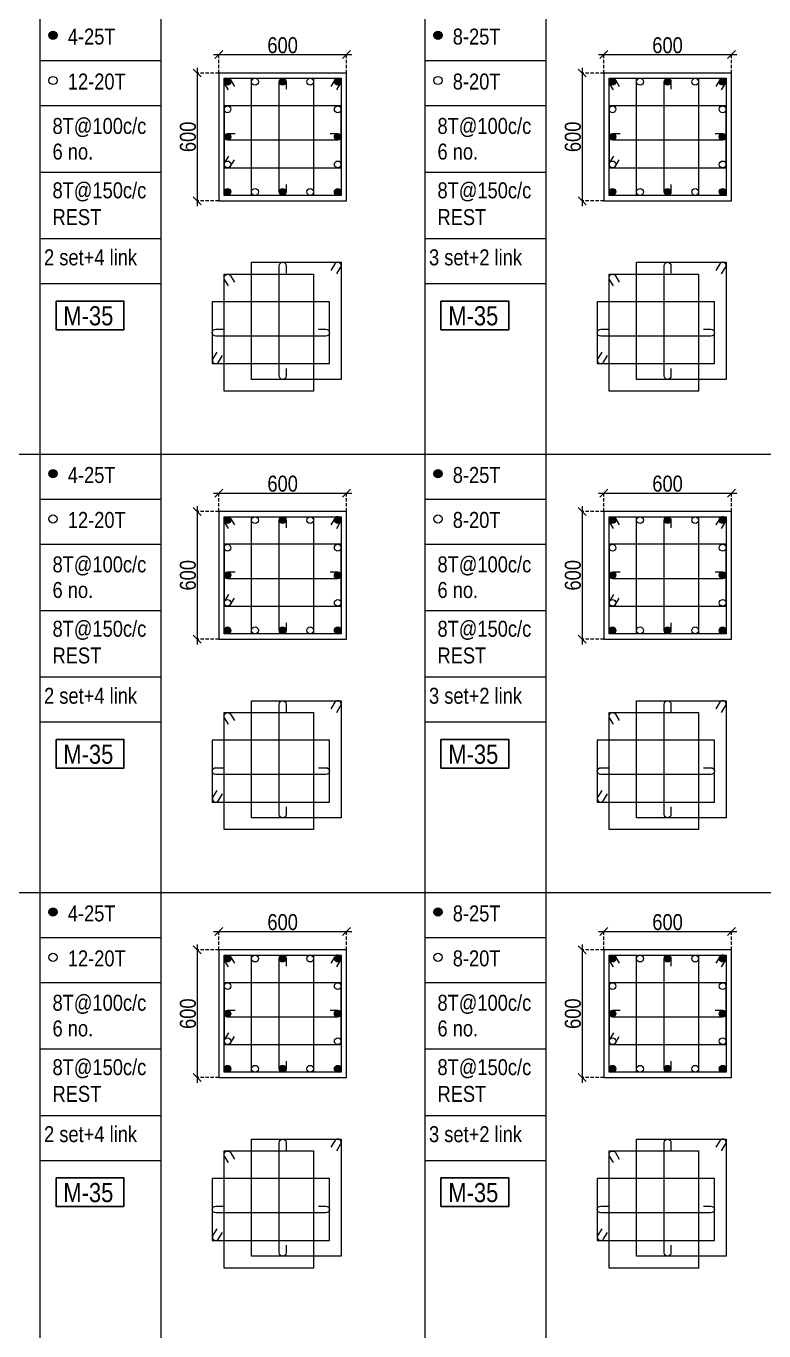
# Model space of a CAD drawing. Header units: millimetres. Extents: x 1112055 to 3390982, y -148532 to 766891.
# Drawn here: x 2132056 to 2145919, y 53671 to 78195 of the extents above; entities that cross this region are included whole.
import ezdxf
from ezdxf.enums import TextEntityAlignment as Align

# ---------------------------------------------------------------- set-up
doc = ezdxf.new("R2010")
doc.units = ezdxf.units.MM
doc.header["$PDMODE"] = 35
doc.header["$PDSIZE"] = -25
doc.linetypes.add('DASHED2', pattern=[0.375, 0.25, -0.125])
doc.linetypes.add('Hidden', pattern=[9.525, 6.35, -3.175])
for name, color, linetype, lineweight in [('B COL. SIZE DIM', 220, 'Continuous', 25), ('B COLSCH', 204, 'Continuous', 20), ('B COLUMN', 1, 'Hidden', 9), ('B STEEL', 34, 'Continuous', 15)]:
    doc.layers.add(name, color=color, linetype=linetype, lineweight=lineweight)
doc.layers.add('B TEXT', color=7, linetype='Continuous')
doc.styles.add('dim inside', font='romans.shx', dxfattribs={"width": 0.8, "height": 125})
doc.styles.add('SWINC', font='swissc.ttf')
doc.dimstyles.new('dim inside', dxfattribs={"dimtxt": 125, "dimasz": 100, "dimexe": 0, "dimexo": 0, "dimgap": 10, "dimtad": 0, "dimdec": 0, "dimzin": 0, "dimdsep": 46, "dimtxsty": 'dim inside', "dimblk": 'SMALL', "dimcen": 0.09, "dimadec": 0, "dimazin": 0, "dimtfac": 1, "dimtdec": 0, "dimtofl": 0, "dimtmove": 0, "dimatfit": 3, "dimfxl": 1, "dimtolj": 1, "dimtzin": 0, "dimarcsym": 2})

# ---------------------------------------------------------------- blocks, each defined once
blk = doc.blocks.new('_Oblique')
at = {"color": 0, "linetype": 'ByBlock', "lineweight": -2}
blk.add_line((-0.5, -0.5), (0.5, 0.5), dxfattribs=at)
blk = doc.blocks.new('*D3816')
at = {"layer": 'B COL. SIZE DIM', "color": 250, "lineweight": 9, "ltscale": 250, "transparency": 16777216}
blk.add_line((2135576, 61178), (2138176, 61178), dxfattribs=at)
at = {"layer": 'B COL. SIZE DIM', "color": 250, "linetype": 'DASHED2', "lineweight": 9, "ltscale": 250, "transparency": 16777216}
for p, q in [((2135676, 60833), (2135676, 61178)), ((2138076, 60833), (2138076, 61178))]:
    blk.add_line(p, q, dxfattribs=at)
at = {"layer": 'Defpoints', "color": 0, "transparency": 16777216}
for p in [(2138076, 61178), (2135676, 60833), (2138076, 60833)]:
    blk.add_point(p, dxfattribs=at)
at = {"layer": 'B COL. SIZE DIM', "color": 250, "lineweight": 9, "transparency": 16777216, "xscale": 150, "yscale": 150, "zscale": 150, "rotation": 180}
blk.add_blockref('_Oblique', (2135676, 61178), dxfattribs=at)
at = {"layer": 'B COL. SIZE DIM', "color": 250, "lineweight": 9, "transparency": 16777216, "xscale": 150, "yscale": 150, "zscale": 150}
blk.add_blockref('_Oblique', (2138076, 61178), dxfattribs=at)
at = {"layer": 'B COL. SIZE DIM', "color": 6, "transparency": 16777216, "insert": (2136876, 61353), "char_height": 300, "attachment_point": 5, "style": 'SWINC'}
blk.add_mtext('\\A1;600', dxfattribs=at)
blk = doc.blocks.new('*D3817')
at = {"layer": 'B COL. SIZE DIM', "color": 250, "lineweight": 9, "ltscale": 250, "transparency": 16777216}
blk.add_line((2135272, 60933), (2135272, 58333), dxfattribs=at)
at = {"layer": 'B COL. SIZE DIM', "color": 250, "linetype": 'DASHED2', "lineweight": 9, "ltscale": 250, "transparency": 16777216}
for p, q in [((2135676, 60833), (2135272, 60833)), ((2135676, 58433), (2135272, 58433))]:
    blk.add_line(p, q, dxfattribs=at)
at = {"layer": 'Defpoints', "color": 0, "transparency": 16777216}
for p in [(2135676, 60833), (2135272, 58433), (2135676, 58433)]:
    blk.add_point(p, dxfattribs=at)
at = {"layer": 'B COL. SIZE DIM', "color": 250, "lineweight": 9, "transparency": 16777216, "xscale": 150, "yscale": 150, "zscale": 150}
for p, rotation in [((2135272, 60833), 90), ((2135272, 58433), 270)]:
    blk.add_blockref('_Oblique', p, dxfattribs=dict(at, rotation=rotation))
at = {"layer": 'B COL. SIZE DIM', "color": 6, "transparency": 16777216, "insert": (2135097, 59633), "char_height": 300, "attachment_point": 5, "rotation": 90, "style": 'SWINC'}
blk.add_mtext('\\A1;600', dxfattribs=at)
blk = doc.blocks.new('*D3818')
at = {"layer": 'B COL. SIZE DIM', "color": 250, "lineweight": 9, "ltscale": 250, "transparency": 16777216}
blk.add_line((2135576, 69418), (2138176, 69418), dxfattribs=at)
at = {"layer": 'B COL. SIZE DIM', "color": 250, "linetype": 'DASHED2', "lineweight": 9, "ltscale": 250, "transparency": 16777216}
for p, q in [((2135676, 69073), (2135676, 69418)), ((2138076, 69073), (2138076, 69418))]:
    blk.add_line(p, q, dxfattribs=at)
at = {"layer": 'Defpoints', "color": 0, "transparency": 16777216}
for p in [(2138076, 69418), (2135676, 69073), (2138076, 69073)]:
    blk.add_point(p, dxfattribs=at)
at = {"layer": 'B COL. SIZE DIM', "color": 250, "lineweight": 9, "transparency": 16777216, "xscale": 150, "yscale": 150, "zscale": 150, "rotation": 180}
blk.add_blockref('_Oblique', (2135676, 69418), dxfattribs=at)
at = {"layer": 'B COL. SIZE DIM', "color": 250, "lineweight": 9, "transparency": 16777216, "xscale": 150, "yscale": 150, "zscale": 150}
blk.add_blockref('_Oblique', (2138076, 69418), dxfattribs=at)
at = {"layer": 'B COL. SIZE DIM', "color": 6, "transparency": 16777216, "insert": (2136876, 69593), "char_height": 300, "attachment_point": 5, "style": 'SWINC'}
blk.add_mtext('\\A1;600', dxfattribs=at)
blk = doc.blocks.new('*D3819')
at = {"layer": 'B COL. SIZE DIM', "color": 250, "lineweight": 9, "ltscale": 250, "transparency": 16777216}
blk.add_line((2135272, 69173), (2135272, 66573), dxfattribs=at)
at = {"layer": 'B COL. SIZE DIM', "color": 250, "linetype": 'DASHED2', "lineweight": 9, "ltscale": 250, "transparency": 16777216}
for p, q in [((2135676, 69073), (2135272, 69073)), ((2135676, 66673), (2135272, 66673))]:
    blk.add_line(p, q, dxfattribs=at)
at = {"layer": 'Defpoints', "color": 0, "transparency": 16777216}
for p in [(2135676, 69073), (2135272, 66673), (2135676, 66673)]:
    blk.add_point(p, dxfattribs=at)
at = {"layer": 'B COL. SIZE DIM', "color": 250, "lineweight": 9, "transparency": 16777216, "xscale": 150, "yscale": 150, "zscale": 150}
for p, rotation in [((2135272, 69073), 90), ((2135272, 66673), 270)]:
    blk.add_blockref('_Oblique', p, dxfattribs=dict(at, rotation=rotation))
at = {"layer": 'B COL. SIZE DIM', "color": 6, "transparency": 16777216, "insert": (2135097, 67873), "char_height": 300, "attachment_point": 5, "rotation": 90, "style": 'SWINC'}
blk.add_mtext('\\A1;600', dxfattribs=at)
blk = doc.blocks.new('*D3820')
at = {"layer": 'B COL. SIZE DIM', "color": 250, "lineweight": 9, "ltscale": 250, "transparency": 16777216}
blk.add_line((2135576, 77658), (2138176, 77658), dxfattribs=at)
at = {"layer": 'B COL. SIZE DIM', "color": 250, "linetype": 'DASHED2', "lineweight": 9, "ltscale": 250, "transparency": 16777216}
for p, q in [((2135676, 77313), (2135676, 77658)), ((2138076, 77313), (2138076, 77658))]:
    blk.add_line(p, q, dxfattribs=at)
at = {"layer": 'Defpoints', "color": 0, "transparency": 16777216}
for p in [(2138076, 77658), (2135676, 77313), (2138076, 77313)]:
    blk.add_point(p, dxfattribs=at)
at = {"layer": 'B COL. SIZE DIM', "color": 250, "lineweight": 9, "transparency": 16777216, "xscale": 150, "yscale": 150, "zscale": 150, "rotation": 180}
blk.add_blockref('_Oblique', (2135676, 77658), dxfattribs=at)
at = {"layer": 'B COL. SIZE DIM', "color": 250, "lineweight": 9, "transparency": 16777216, "xscale": 150, "yscale": 150, "zscale": 150}
blk.add_blockref('_Oblique', (2138076, 77658), dxfattribs=at)
at = {"layer": 'B COL. SIZE DIM', "color": 6, "transparency": 16777216, "insert": (2136876, 77833), "char_height": 300, "attachment_point": 5, "style": 'SWINC'}
blk.add_mtext('\\A1;600', dxfattribs=at)
blk = doc.blocks.new('*D3821')
at = {"layer": 'B COL. SIZE DIM', "color": 250, "lineweight": 9, "ltscale": 250, "transparency": 16777216}
blk.add_line((2135272, 77413), (2135272, 74813), dxfattribs=at)
at = {"layer": 'B COL. SIZE DIM', "color": 250, "linetype": 'DASHED2', "lineweight": 9, "ltscale": 250, "transparency": 16777216}
for p, q in [((2135676, 77313), (2135272, 77313)), ((2135676, 74913), (2135272, 74913))]:
    blk.add_line(p, q, dxfattribs=at)
at = {"layer": 'Defpoints', "color": 0, "transparency": 16777216}
for p in [(2135676, 77313), (2135272, 74913), (2135676, 74913)]:
    blk.add_point(p, dxfattribs=at)
at = {"layer": 'B COL. SIZE DIM', "color": 250, "lineweight": 9, "transparency": 16777216, "xscale": 150, "yscale": 150, "zscale": 150}
for p, rotation in [((2135272, 77313), 90), ((2135272, 74913), 270)]:
    blk.add_blockref('_Oblique', p, dxfattribs=dict(at, rotation=rotation))
at = {"layer": 'B COL. SIZE DIM', "color": 6, "transparency": 16777216, "insert": (2135097, 76113), "char_height": 300, "attachment_point": 5, "rotation": 90, "style": 'SWINC'}
blk.add_mtext('\\A1;600', dxfattribs=at)
blk = doc.blocks.new('*D3828')
at = {"layer": 'B COL. SIZE DIM', "color": 250, "lineweight": 9, "ltscale": 250, "transparency": 16777216}
blk.add_line((2142809, 61178), (2145409, 61178), dxfattribs=at)
at = {"layer": 'B COL. SIZE DIM', "color": 250, "linetype": 'DASHED2', "lineweight": 9, "ltscale": 250, "transparency": 16777216}
for p, q in [((2142909, 60833), (2142909, 61178)), ((2145309, 60833), (2145309, 61178))]:
    blk.add_line(p, q, dxfattribs=at)
at = {"layer": 'Defpoints', "color": 0, "transparency": 16777216}
for p in [(2145309, 61178), (2142909, 60833), (2145309, 60833)]:
    blk.add_point(p, dxfattribs=at)
at = {"layer": 'B COL. SIZE DIM', "color": 250, "lineweight": 9, "transparency": 16777216, "xscale": 150, "yscale": 150, "zscale": 150, "rotation": 180}
blk.add_blockref('_Oblique', (2142909, 61178), dxfattribs=at)
at = {"layer": 'B COL. SIZE DIM', "color": 250, "lineweight": 9, "transparency": 16777216, "xscale": 150, "yscale": 150, "zscale": 150}
blk.add_blockref('_Oblique', (2145309, 61178), dxfattribs=at)
at = {"layer": 'B COL. SIZE DIM', "color": 6, "transparency": 16777216, "insert": (2144109, 61353), "char_height": 300, "attachment_point": 5, "style": 'SWINC'}
blk.add_mtext('\\A1;600', dxfattribs=at)
blk = doc.blocks.new('*D3829')
at = {"layer": 'B COL. SIZE DIM', "color": 250, "lineweight": 9, "ltscale": 250, "transparency": 16777216}
blk.add_line((2142505, 60933), (2142505, 58333), dxfattribs=at)
at = {"layer": 'B COL. SIZE DIM', "color": 250, "linetype": 'DASHED2', "lineweight": 9, "ltscale": 250, "transparency": 16777216}
for p, q in [((2142909, 60833), (2142505, 60833)), ((2142909, 58433), (2142505, 58433))]:
    blk.add_line(p, q, dxfattribs=at)
at = {"layer": 'Defpoints', "color": 0, "transparency": 16777216}
for p in [(2142909, 60833), (2142505, 58433), (2142909, 58433)]:
    blk.add_point(p, dxfattribs=at)
at = {"layer": 'B COL. SIZE DIM', "color": 250, "lineweight": 9, "transparency": 16777216, "xscale": 150, "yscale": 150, "zscale": 150}
for p, rotation in [((2142505, 60833), 90), ((2142505, 58433), 270)]:
    blk.add_blockref('_Oblique', p, dxfattribs=dict(at, rotation=rotation))
at = {"layer": 'B COL. SIZE DIM', "color": 6, "transparency": 16777216, "insert": (2142330, 59633), "char_height": 300, "attachment_point": 5, "rotation": 90, "style": 'SWINC'}
blk.add_mtext('\\A1;600', dxfattribs=at)
blk = doc.blocks.new('*D3830')
at = {"layer": 'B COL. SIZE DIM', "color": 250, "lineweight": 9, "ltscale": 250, "transparency": 16777216}
blk.add_line((2142809, 69418), (2145409, 69418), dxfattribs=at)
at = {"layer": 'B COL. SIZE DIM', "color": 250, "linetype": 'DASHED2', "lineweight": 9, "ltscale": 250, "transparency": 16777216}
for p, q in [((2142909, 69073), (2142909, 69418)), ((2145309, 69073), (2145309, 69418))]:
    blk.add_line(p, q, dxfattribs=at)
at = {"layer": 'Defpoints', "color": 0, "transparency": 16777216}
for p in [(2145309, 69418), (2142909, 69073), (2145309, 69073)]:
    blk.add_point(p, dxfattribs=at)
at = {"layer": 'B COL. SIZE DIM', "color": 250, "lineweight": 9, "transparency": 16777216, "xscale": 150, "yscale": 150, "zscale": 150, "rotation": 180}
blk.add_blockref('_Oblique', (2142909, 69418), dxfattribs=at)
at = {"layer": 'B COL. SIZE DIM', "color": 250, "lineweight": 9, "transparency": 16777216, "xscale": 150, "yscale": 150, "zscale": 150}
blk.add_blockref('_Oblique', (2145309, 69418), dxfattribs=at)
at = {"layer": 'B COL. SIZE DIM', "color": 6, "transparency": 16777216, "insert": (2144109, 69593), "char_height": 300, "attachment_point": 5, "style": 'SWINC'}
blk.add_mtext('\\A1;600', dxfattribs=at)
blk = doc.blocks.new('*D3831')
at = {"layer": 'B COL. SIZE DIM', "color": 250, "lineweight": 9, "ltscale": 250, "transparency": 16777216}
blk.add_line((2142505, 69173), (2142505, 66573), dxfattribs=at)
at = {"layer": 'B COL. SIZE DIM', "color": 250, "linetype": 'DASHED2', "lineweight": 9, "ltscale": 250, "transparency": 16777216}
for p, q in [((2142909, 69073), (2142505, 69073)), ((2142909, 66673), (2142505, 66673))]:
    blk.add_line(p, q, dxfattribs=at)
at = {"layer": 'Defpoints', "color": 0, "transparency": 16777216}
for p in [(2142909, 69073), (2142505, 66673), (2142909, 66673)]:
    blk.add_point(p, dxfattribs=at)
at = {"layer": 'B COL. SIZE DIM', "color": 250, "lineweight": 9, "transparency": 16777216, "xscale": 150, "yscale": 150, "zscale": 150}
for p, rotation in [((2142505, 69073), 90), ((2142505, 66673), 270)]:
    blk.add_blockref('_Oblique', p, dxfattribs=dict(at, rotation=rotation))
at = {"layer": 'B COL. SIZE DIM', "color": 6, "transparency": 16777216, "insert": (2142330, 67873), "char_height": 300, "attachment_point": 5, "rotation": 90, "style": 'SWINC'}
blk.add_mtext('\\A1;600', dxfattribs=at)
blk = doc.blocks.new('*D3832')
at = {"layer": 'B COL. SIZE DIM', "color": 250, "lineweight": 9, "ltscale": 250, "transparency": 16777216}
blk.add_line((2142809, 77658), (2145409, 77658), dxfattribs=at)
at = {"layer": 'B COL. SIZE DIM', "color": 250, "linetype": 'DASHED2', "lineweight": 9, "ltscale": 250, "transparency": 16777216}
for p, q in [((2142909, 77313), (2142909, 77658)), ((2145309, 77313), (2145309, 77658))]:
    blk.add_line(p, q, dxfattribs=at)
at = {"layer": 'Defpoints', "color": 0, "transparency": 16777216}
for p in [(2145309, 77658), (2142909, 77313), (2145309, 77313)]:
    blk.add_point(p, dxfattribs=at)
at = {"layer": 'B COL. SIZE DIM', "color": 250, "lineweight": 9, "transparency": 16777216, "xscale": 150, "yscale": 150, "zscale": 150, "rotation": 180}
blk.add_blockref('_Oblique', (2142909, 77658), dxfattribs=at)
at = {"layer": 'B COL. SIZE DIM', "color": 250, "lineweight": 9, "transparency": 16777216, "xscale": 150, "yscale": 150, "zscale": 150}
blk.add_blockref('_Oblique', (2145309, 77658), dxfattribs=at)
at = {"layer": 'B COL. SIZE DIM', "color": 6, "transparency": 16777216, "insert": (2144109, 77833), "char_height": 300, "attachment_point": 5, "style": 'SWINC'}
blk.add_mtext('\\A1;600', dxfattribs=at)
blk = doc.blocks.new('*D3833')
at = {"layer": 'B COL. SIZE DIM', "color": 250, "lineweight": 9, "ltscale": 250, "transparency": 16777216}
blk.add_line((2142505, 77413), (2142505, 74813), dxfattribs=at)
at = {"layer": 'B COL. SIZE DIM', "color": 250, "linetype": 'DASHED2', "lineweight": 9, "ltscale": 250, "transparency": 16777216}
for p, q in [((2142909, 77313), (2142505, 77313)), ((2142909, 74913), (2142505, 74913))]:
    blk.add_line(p, q, dxfattribs=at)
at = {"layer": 'Defpoints', "color": 0, "transparency": 16777216}
for p in [(2142909, 77313), (2142505, 74913), (2142909, 74913)]:
    blk.add_point(p, dxfattribs=at)
at = {"layer": 'B COL. SIZE DIM', "color": 250, "lineweight": 9, "transparency": 16777216, "xscale": 150, "yscale": 150, "zscale": 150}
for p, rotation in [((2142505, 77313), 90), ((2142505, 74913), 270)]:
    blk.add_blockref('_Oblique', p, dxfattribs=dict(at, rotation=rotation))
at = {"layer": 'B COL. SIZE DIM', "color": 6, "transparency": 16777216, "insert": (2142330, 76113), "char_height": 300, "attachment_point": 5, "rotation": 90, "style": 'SWINC'}
blk.add_mtext('\\A1;600', dxfattribs=at)

msp = doc.modelspace()

# ---------------------------------------------------------------- hatches: boundary and pattern name
at = {"layer": 'B STEEL', "lineweight": 9, "ltscale": 0.5}
h = msp.add_hatch(color=34, dxfattribs=at)
edge = h.paths.add_edge_path()
edge.add_arc((2132560.5, 78022.1), 76.8, 0, 360)
h = msp.add_hatch(color=34, dxfattribs=at)
edge = h.paths.add_edge_path()
edge.add_arc((2139794.1, 78022.1), 76.8, 0, 360)
h = msp.add_hatch(color=34, dxfattribs=at)
edge = h.paths.add_edge_path()
edge.add_arc((2135839.7, 77148.9), 64, 0, 360)
h = msp.add_hatch(color=34, dxfattribs=at)
edge = h.paths.add_edge_path()
edge.add_arc((2136875.7, 77148.9), 64, 180, 540, ccw=False)
h = msp.add_hatch(color=34, dxfattribs=at)
edge = h.paths.add_edge_path()
edge.add_arc((2137911.7, 77148.9), 64, 180, 540, ccw=False)
h = msp.add_hatch(color=34, dxfattribs=at)
edge = h.paths.add_edge_path()
edge.add_arc((2143073.3, 77148.9), 64, 0, 360)
h = msp.add_hatch(color=34, dxfattribs=at)
edge = h.paths.add_edge_path()
edge.add_arc((2144109.2, 77148.9), 64, 180, 540, ccw=False)
h = msp.add_hatch(color=34, dxfattribs=at)
edge = h.paths.add_edge_path()
edge.add_arc((2145145.2, 77148.9), 64, 180, 540, ccw=False)
h = msp.add_hatch(color=34, dxfattribs=at)
edge = h.paths.add_edge_path()
edge.add_arc((2135839.7, 76113), 64, 180, 540, ccw=False)
h = msp.add_hatch(color=34, dxfattribs=at)
edge = h.paths.add_edge_path()
edge.add_arc((2137911.7, 76113), 64, 180, 540, ccw=False)
h = msp.add_hatch(color=34, dxfattribs=at)
edge = h.paths.add_edge_path()
edge.add_arc((2143073.3, 76113), 64, 180, 540, ccw=False)
h = msp.add_hatch(color=34, dxfattribs=at)
edge = h.paths.add_edge_path()
edge.add_arc((2145145.2, 76113), 64, 180, 540, ccw=False)
h = msp.add_hatch(color=34, dxfattribs=at)
edge = h.paths.add_edge_path()
edge.add_arc((2135839.7, 75077), 64, 0, 360, ccw=False)
h = msp.add_hatch(color=34, dxfattribs=at)
edge = h.paths.add_edge_path()
edge.add_arc((2136875.7, 75077), 64, 180, 540, ccw=False)
h = msp.add_hatch(color=34, dxfattribs=at)
edge = h.paths.add_edge_path()
edge.add_arc((2137911.7, 75077), 64, -180, 180)
h = msp.add_hatch(color=34, dxfattribs=at)
edge = h.paths.add_edge_path()
edge.add_arc((2143073.3, 75077), 64, 0, 360, ccw=False)
h = msp.add_hatch(color=34, dxfattribs=at)
edge = h.paths.add_edge_path()
edge.add_arc((2144109.2, 75077), 64, 180, 540, ccw=False)
h = msp.add_hatch(color=34, dxfattribs=at)
edge = h.paths.add_edge_path()
edge.add_arc((2145145.2, 75077), 64, -180, 180)
h = msp.add_hatch(color=34, dxfattribs=at)
edge = h.paths.add_edge_path()
edge.add_arc((2132560.5, 69782.3), 76.8, 0, 360)
h = msp.add_hatch(color=34, dxfattribs=at)
edge = h.paths.add_edge_path()
edge.add_arc((2139794.1, 69782.3), 76.8, 0, 360)
h = msp.add_hatch(color=34, dxfattribs=at)
edge = h.paths.add_edge_path()
edge.add_arc((2135839.7, 68909.1), 64, 0, 360)
h = msp.add_hatch(color=34, dxfattribs=at)
edge = h.paths.add_edge_path()
edge.add_arc((2136875.7, 68909.1), 64, 180, 540, ccw=False)
h = msp.add_hatch(color=34, dxfattribs=at)
edge = h.paths.add_edge_path()
edge.add_arc((2137911.7, 68909.1), 64, 180, 540, ccw=False)
h = msp.add_hatch(color=34, dxfattribs=at)
edge = h.paths.add_edge_path()
edge.add_arc((2143073.3, 68909.1), 64, 0, 360)
h = msp.add_hatch(color=34, dxfattribs=at)
edge = h.paths.add_edge_path()
edge.add_arc((2144109.2, 68909.1), 64, 180, 540, ccw=False)
h = msp.add_hatch(color=34, dxfattribs=at)
edge = h.paths.add_edge_path()
edge.add_arc((2145145.2, 68909.1), 64, 180, 540, ccw=False)
h = msp.add_hatch(color=34, dxfattribs=at)
edge = h.paths.add_edge_path()
edge.add_arc((2135839.7, 67873.1), 64, 180, 540, ccw=False)
h = msp.add_hatch(color=34, dxfattribs=at)
edge = h.paths.add_edge_path()
edge.add_arc((2137911.7, 67873.1), 64, 180, 540, ccw=False)
h = msp.add_hatch(color=34, dxfattribs=at)
edge = h.paths.add_edge_path()
edge.add_arc((2143073.3, 67873.1), 64, 180, 540, ccw=False)
h = msp.add_hatch(color=34, dxfattribs=at)
edge = h.paths.add_edge_path()
edge.add_arc((2145145.2, 67873.1), 64, 180, 540, ccw=False)
h = msp.add_hatch(color=34, dxfattribs=at)
edge = h.paths.add_edge_path()
edge.add_arc((2135839.7, 66837.1), 64, 0, 360, ccw=False)
h = msp.add_hatch(color=34, dxfattribs=at)
edge = h.paths.add_edge_path()
edge.add_arc((2136875.7, 66837.1), 64, 180, 540, ccw=False)
h = msp.add_hatch(color=34, dxfattribs=at)
edge = h.paths.add_edge_path()
edge.add_arc((2137911.7, 66837.1), 64, -180, 180)
h = msp.add_hatch(color=34, dxfattribs=at)
edge = h.paths.add_edge_path()
edge.add_arc((2143073.3, 66837.1), 64, 0, 360, ccw=False)
h = msp.add_hatch(color=34, dxfattribs=at)
edge = h.paths.add_edge_path()
edge.add_arc((2144109.2, 66837.1), 64, 180, 540, ccw=False)
h = msp.add_hatch(color=34, dxfattribs=at)
edge = h.paths.add_edge_path()
edge.add_arc((2145145.2, 66837.1), 64, -180, 180)
h = msp.add_hatch(color=34, dxfattribs=at)
edge = h.paths.add_edge_path()
edge.add_arc((2132560.5, 61542.4), 76.8, 0, 360)
h = msp.add_hatch(color=34, dxfattribs=at)
edge = h.paths.add_edge_path()
edge.add_arc((2139794.1, 61542.4), 76.8, 0, 360)
h = msp.add_hatch(color=34, dxfattribs=at)
edge = h.paths.add_edge_path()
edge.add_arc((2135839.7, 60669.2), 64, 0, 360)
h = msp.add_hatch(color=34, dxfattribs=at)
edge = h.paths.add_edge_path()
edge.add_arc((2136875.7, 60669.2), 64, 180, 540, ccw=False)
h = msp.add_hatch(color=34, dxfattribs=at)
edge = h.paths.add_edge_path()
edge.add_arc((2137911.7, 60669.2), 64, 180, 540, ccw=False)
h = msp.add_hatch(color=34, dxfattribs=at)
edge = h.paths.add_edge_path()
edge.add_arc((2143073.3, 60669.2), 64, 0, 360)
h = msp.add_hatch(color=34, dxfattribs=at)
edge = h.paths.add_edge_path()
edge.add_arc((2144109.2, 60669.2), 64, 180, 540, ccw=False)
h = msp.add_hatch(color=34, dxfattribs=at)
edge = h.paths.add_edge_path()
edge.add_arc((2145145.2, 60669.2), 64, 180, 540, ccw=False)
h = msp.add_hatch(color=34, dxfattribs=at)
edge = h.paths.add_edge_path()
edge.add_arc((2135839.7, 59633.3), 64, 180, 540, ccw=False)
h = msp.add_hatch(color=34, dxfattribs=at)
edge = h.paths.add_edge_path()
edge.add_arc((2137911.7, 59633.3), 64, 180, 540, ccw=False)
h = msp.add_hatch(color=34, dxfattribs=at)
edge = h.paths.add_edge_path()
edge.add_arc((2143073.3, 59633.3), 64, 180, 540, ccw=False)
h = msp.add_hatch(color=34, dxfattribs=at)
edge = h.paths.add_edge_path()
edge.add_arc((2145145.2, 59633.3), 64, 180, 540, ccw=False)
h = msp.add_hatch(color=34, dxfattribs=at)
edge = h.paths.add_edge_path()
edge.add_arc((2135839.7, 58597.3), 64, 0, 360, ccw=False)
h = msp.add_hatch(color=34, dxfattribs=at)
edge = h.paths.add_edge_path()
edge.add_arc((2136875.7, 58597.3), 64, 180, 540, ccw=False)
h = msp.add_hatch(color=34, dxfattribs=at)
edge = h.paths.add_edge_path()
edge.add_arc((2137911.7, 58597.3), 64, -180, 180)
h = msp.add_hatch(color=34, dxfattribs=at)
edge = h.paths.add_edge_path()
edge.add_arc((2143073.3, 58597.3), 64, 0, 360, ccw=False)
h = msp.add_hatch(color=34, dxfattribs=at)
edge = h.paths.add_edge_path()
edge.add_arc((2144109.2, 58597.3), 64, 180, 540, ccw=False)
h = msp.add_hatch(color=34, dxfattribs=at)
edge = h.paths.add_edge_path()
edge.add_arc((2145145.2, 58597.3), 64, -180, 180)

# ---------------------------------------------------------------- linework, layer by layer
at = {"layer": 'B COLSCH', "color": 250, "lineweight": 0}
for p, q in [((2132314.2, 86630.3), (2132314.2, 28951.4)), ((2132314.2, 86630.3), (2132314.2, 28951.4)), ((2134588.6, 86630.3), (2134588.6, 21698.7)), ((2139547.8, 86630.3), (2139547.8, 28951.4)), ((2141822.2, 86630.3), (2141822.2, 21698.7)), ((2132314.2, 77545.4), (2134588.6, 77545.4)), ((2139547.8, 77545.4), (2141822.2, 77545.4)), ((2132314.2, 76700.4), (2134588.6, 76700.4)), ((2139547.8, 76700.4), (2141822.2, 76700.4)), ((2132314.2, 75450.7), (2134588.6, 75450.7)), ((2139547.8, 75450.7), (2141822.2, 75450.7)), ((2132314.2, 74200.9), (2134588.6, 74200.9)), ((2139547.8, 74200.9), (2141822.2, 74200.9)), ((2132314.2, 73355.9), (2134588.6, 73355.9)), ((2139547.8, 73355.9), (2141822.2, 73355.9)), ((2079293.2, 70150.6), (2221391.2, 70150.6)), ((2132314.2, 69305.6), (2134588.6, 69305.6)), ((2139547.8, 69305.6), (2141822.2, 69305.6)), ((2132314.2, 68460.6), (2134588.6, 68460.6)), ((2139547.8, 68460.6), (2141822.2, 68460.6)), ((2132314.2, 67210.8), (2134588.6, 67210.8)), ((2139547.8, 67210.8), (2141822.2, 67210.8)), ((2132314.2, 65961), (2134588.6, 65961)), ((2139547.8, 65961), (2141822.2, 65961)), ((2132314.2, 65116.1), (2134588.6, 65116.1)), ((2139547.8, 65116.1), (2141822.2, 65116.1)), ((2079293.2, 61910.7), (2221391.2, 61910.7)), ((2132314.2, 61065.7), (2134588.6, 61065.7)), ((2139547.8, 61065.7), (2141822.2, 61065.7)), ((2132314.2, 60220.7), (2134588.6, 60220.7)), ((2139547.8, 60220.7), (2141822.2, 60220.7)), ((2132314.2, 58971), (2134588.6, 58971)), ((2139547.8, 58971), (2141822.2, 58971)), ((2132314.2, 57721.2), (2134588.6, 57721.2)), ((2139547.8, 57721.2), (2141822.2, 57721.2)), ((2132314.2, 56876.2), (2134588.6, 56876.2)), ((2139547.8, 56876.2), (2141822.2, 56876.2))]:
    msp.add_line(p, q, dxfattribs=at)
at = {"layer": 'B COLUMN', "color": 1, "linetype": 'ByBlock', "lineweight": 20}
for points in [[(2135675.7, 74913), (2138075.7, 74913), (2138075.7, 77313), (2135675.7, 77313)], [(2142909.2, 74913), (2145309.2, 74913), (2145309.2, 77313), (2142909.2, 77313)], [(2135675.7, 66673.1), (2138075.7, 66673.1), (2138075.7, 69073.1), (2135675.7, 69073.1)], [(2142909.2, 66673.1), (2145309.2, 66673.1), (2145309.2, 69073.1), (2142909.2, 69073.1)], [(2135675.7, 58433.3), (2138075.7, 58433.3), (2138075.7, 60833.3), (2135675.7, 60833.3)], [(2142909.2, 58433.3), (2145309.2, 58433.3), (2145309.2, 60833.3), (2142909.2, 60833.3)]]:
    msp.add_lwpolyline(points, close=True, dxfattribs=at)
at = {"layer": 'B STEEL', "color": 34, "lineweight": 9, "ltscale": 0.5}
for points in [[(2135860, 76993.9), (2135785.2, 77115.4, -1), (2135894.2, 77182.5), (2135969, 77061)], [(2136939.7, 75219.6), (2136939.7, 75077, -1), (2136811.7, 75077), (2136811.7, 77148.9, -1), (2136939.7, 77148.9), (2136939.7, 77006.3)], [(2137891.4, 76993.9), (2137966.2, 77115.4, 1), (2137857.2, 77182.5), (2137782.4, 77061)], [(2143093.5, 76993.9), (2143018.7, 77115.4, -1), (2143127.8, 77182.5), (2143202.6, 77061)], [(2144173.3, 75219.6), (2144173.3, 75077, -1), (2144045.2, 75077), (2144045.2, 77148.9, -1), (2144173.3, 77148.9), (2144173.3, 77006.3)], [(2145125, 76993.9), (2145199.7, 77115.4, 1), (2145090.7, 77182.5), (2145015.9, 77061)], [(2137769, 76177), (2137911.7, 76177, -1), (2137911.7, 76048.9), (2135839.7, 76048.9, -1), (2135839.7, 76177), (2135982.4, 76177)], [(2145002.6, 76177), (2145145.2, 76177, -1), (2145145.2, 76048.9), (2143073.3, 76048.9, -1), (2143073.3, 76177), (2143215.9, 76177)], [(2135860, 75750), (2135785.2, 75628.5, 1), (2135894.2, 75561.4), (2135969, 75682.9)], [(2143093.5, 75750), (2143018.7, 75628.5, 1), (2143127.8, 75561.4), (2143202.6, 75682.9)], [(2136939.7, 71761.8), (2136939.7, 71619.2, -1), (2136811.7, 71619.2), (2136811.7, 73691.2, -1), (2136939.7, 73691.2), (2136939.7, 73548.5)], [(2137891.4, 73536.1), (2137966.2, 73657.6, 1), (2137857.2, 73724.7), (2137782.4, 73603.2)], [(2144173.3, 71761.8), (2144173.3, 71619.2, -1), (2144045.2, 71619.2), (2144045.2, 73691.2, -1), (2144173.3, 73691.2), (2144173.3, 73548.5)], [(2145125, 73536.1), (2145199.7, 73657.6, 1), (2145090.7, 73724.7), (2145015.9, 73603.2)], [(2135860, 73313), (2135785.2, 73434.5, -1), (2135894.2, 73501.6), (2135969, 73380.2)], [(2143093.5, 73313), (2143018.7, 73434.5, -1), (2143127.8, 73501.6), (2143202.6, 73380.2)], [(2137547.8, 72496.1), (2137690.4, 72496.1, -1), (2137690.4, 72368.1), (2135618.4, 72368.1, -1), (2135618.4, 72496.1), (2135761.1, 72496.1)], [(2144781.3, 72496.1), (2144923.9, 72496.1, -1), (2144923.9, 72368.1), (2142852, 72368.1, -1), (2142852, 72496.1), (2142994.6, 72496.1)], [(2135638.7, 72069.1), (2135563.9, 71947.7, 1), (2135673, 71880.6), (2135747.7, 72002)], [(2142872.2, 72069.1), (2142797.5, 71947.7, 1), (2142906.5, 71880.6), (2142981.3, 72002)], [(2135860, 68754.1), (2135785.2, 68875.5, -1), (2135894.2, 68942.6), (2135969, 68821.2)], [(2136939.7, 66979.8), (2136939.7, 66837.1, -1), (2136811.7, 66837.1), (2136811.7, 68909.1, -1), (2136939.7, 68909.1), (2136939.7, 68766.4)], [(2137891.4, 68754.1), (2137966.2, 68875.5, 1), (2137857.2, 68942.6), (2137782.4, 68821.2)], [(2143093.5, 68754.1), (2143018.7, 68875.5, -1), (2143127.8, 68942.6), (2143202.6, 68821.2)], [(2144173.3, 66979.8), (2144173.3, 66837.1, -1), (2144045.2, 66837.1), (2144045.2, 68909.1, -1), (2144173.3, 68909.1), (2144173.3, 68766.4)], [(2145125, 68754.1), (2145199.7, 68875.5, 1), (2145090.7, 68942.6), (2145015.9, 68821.2)], [(2137769, 67937.1), (2137911.7, 67937.1, -1), (2137911.7, 67809.1), (2135839.7, 67809.1, -1), (2135839.7, 67937.1), (2135982.4, 67937.1)], [(2145002.6, 67937.1), (2145145.2, 67937.1, -1), (2145145.2, 67809.1), (2143073.3, 67809.1, -1), (2143073.3, 67937.1), (2143215.9, 67937.1)], [(2135860, 67510.2), (2135785.2, 67388.7, 1), (2135894.2, 67321.6), (2135969, 67443)], [(2143093.5, 67510.2), (2143018.7, 67388.7, 1), (2143127.8, 67321.6), (2143202.6, 67443)], [(2136939.7, 63522), (2136939.7, 63379.4, -1), (2136811.7, 63379.4), (2136811.7, 65451.3, -1), (2136939.7, 65451.3), (2136939.7, 65308.7)], [(2137891.4, 65296.3), (2137966.2, 65417.8, 1), (2137857.2, 65484.9), (2137782.4, 65363.4)], [(2144173.3, 63522), (2144173.3, 63379.4, -1), (2144045.2, 63379.4), (2144045.2, 65451.3, -1), (2144173.3, 65451.3), (2144173.3, 65308.7)], [(2145125, 65296.3), (2145199.7, 65417.8, 1), (2145090.7, 65484.9), (2145015.9, 65363.4)], [(2135860, 65073.2), (2135785.2, 65194.7, -1), (2135894.2, 65261.8), (2135969, 65140.3)], [(2143093.5, 65073.2), (2143018.7, 65194.7, -1), (2143127.8, 65261.8), (2143202.6, 65140.3)], [(2137547.8, 64256.3), (2137690.4, 64256.3, -1), (2137690.4, 64128.2), (2135618.4, 64128.2, -1), (2135618.4, 64256.3), (2135761.1, 64256.3)], [(2144781.3, 64256.3), (2144923.9, 64256.3, -1), (2144923.9, 64128.2), (2142852, 64128.2, -1), (2142852, 64256.3), (2142994.6, 64256.3)], [(2135638.7, 63829.3), (2135563.9, 63707.8, 1), (2135673, 63640.7), (2135747.7, 63762.2)], [(2142872.2, 63829.3), (2142797.5, 63707.8, 1), (2142906.5, 63640.7), (2142981.3, 63762.2)], [(2135860, 60514.2), (2135785.2, 60635.7, -1), (2135894.2, 60702.8), (2135969, 60581.3)], [(2136939.7, 58739.9), (2136939.7, 58597.3, -1), (2136811.7, 58597.3), (2136811.7, 60669.2, -1), (2136939.7, 60669.2), (2136939.7, 60526.6)], [(2137891.4, 60514.2), (2137966.2, 60635.7, 1), (2137857.2, 60702.8), (2137782.4, 60581.3)], [(2143093.5, 60514.2), (2143018.7, 60635.7, -1), (2143127.8, 60702.8), (2143202.6, 60581.3)], [(2144173.3, 58739.9), (2144173.3, 58597.3, -1), (2144045.2, 58597.3), (2144045.2, 60669.2, -1), (2144173.3, 60669.2), (2144173.3, 60526.6)], [(2145125, 60514.2), (2145199.7, 60635.7, 1), (2145090.7, 60702.8), (2145015.9, 60581.3)], [(2137769, 59697.3), (2137911.7, 59697.3, -1), (2137911.7, 59569.2), (2135839.7, 59569.2, -1), (2135839.7, 59697.3), (2135982.4, 59697.3)], [(2145002.6, 59697.3), (2145145.2, 59697.3, -1), (2145145.2, 59569.2), (2143073.3, 59569.2, -1), (2143073.3, 59697.3), (2143215.9, 59697.3)], [(2135860, 59270.3), (2135785.2, 59148.8, 1), (2135894.2, 59081.7), (2135969, 59203.2)], [(2143093.5, 59270.3), (2143018.7, 59148.8, 1), (2143127.8, 59081.7), (2143202.6, 59203.2)], [(2136939.7, 55282.2), (2136939.7, 55139.5, -1), (2136811.7, 55139.5), (2136811.7, 57211.5, -1), (2136939.7, 57211.5), (2136939.7, 57068.8)], [(2137891.4, 57056.4), (2137966.2, 57177.9, 1), (2137857.2, 57245), (2137782.4, 57123.5)], [(2144173.3, 55282.2), (2144173.3, 55139.5, -1), (2144045.2, 55139.5), (2144045.2, 57211.5, -1), (2144173.3, 57211.5), (2144173.3, 57068.8)], [(2145125, 57056.4), (2145199.7, 57177.9, 1), (2145090.7, 57245), (2145015.9, 57123.5)], [(2135860, 56833.4), (2135785.2, 56954.8, -1), (2135894.2, 57022), (2135969, 56900.5)], [(2143093.5, 56833.4), (2143018.7, 56954.8, -1), (2143127.8, 57022), (2143202.6, 56900.5)], [(2137547.8, 56016.4), (2137690.4, 56016.4, -1), (2137690.4, 55888.4), (2135618.4, 55888.4, -1), (2135618.4, 56016.4), (2135761.1, 56016.4)], [(2144781.3, 56016.4), (2144923.9, 56016.4, -1), (2144923.9, 55888.4), (2142852, 55888.4, -1), (2142852, 56016.4), (2142994.6, 56016.4)], [(2135638.7, 55589.5), (2135563.9, 55468, 1), (2135673, 55400.9), (2135747.7, 55522.4)], [(2142872.2, 55589.5), (2142797.5, 55468, 1), (2142906.5, 55400.9), (2142981.3, 55522.4)]]:
    msp.add_lwpolyline(points, format="xyb", dxfattribs=at)
for points in [[(2137457.7, 77213), (2137457.7, 75013), (2135775.7, 75013), (2135775.7, 77213)], [(2137975.7, 77213), (2137975.7, 75013), (2136293.7, 75013), (2136293.7, 77213)], [(2144691.3, 77213), (2144691.3, 75013), (2143009.2, 75013), (2143009.2, 77213)], [(2145209.2, 77213), (2145209.2, 75013), (2143527.2, 75013), (2143527.2, 77213)], [(2135775.7, 75530.9), (2137975.7, 75530.9), (2137975.7, 76695), (2135775.7, 76695)], [(2143009.2, 75530.9), (2145209.2, 75530.9), (2145209.2, 76695), (2143009.2, 76695)], [(2137975.7, 73755.2), (2137975.7, 71555.2), (2136293.7, 71555.2), (2136293.7, 73755.2)], [(2145209.2, 73755.2), (2145209.2, 71555.2), (2143527.2, 71555.2), (2143527.2, 73755.2)], [(2137457.7, 73532.1), (2137457.7, 71332.1), (2135775.7, 71332.1), (2135775.7, 73532.1)], [(2144691.3, 73532.1), (2144691.3, 71332.1), (2143009.2, 71332.1), (2143009.2, 73532.1)], [(2135554.4, 71850.1), (2137754.4, 71850.1), (2137754.4, 73014.1), (2135554.4, 73014.1)], [(2142788, 71850.1), (2144988, 71850.1), (2144988, 73014.1), (2142788, 73014.1)], [(2137457.7, 68973.1), (2137457.7, 66773.1), (2135775.7, 66773.1), (2135775.7, 68973.1)], [(2137975.7, 68973.1), (2137975.7, 66773.1), (2136293.7, 66773.1), (2136293.7, 68973.1)], [(2144691.3, 68973.1), (2144691.3, 66773.1), (2143009.2, 66773.1), (2143009.2, 68973.1)], [(2145209.2, 68973.1), (2145209.2, 66773.1), (2143527.2, 66773.1), (2143527.2, 68973.1)], [(2135775.7, 67291.1), (2137975.7, 67291.1), (2137975.7, 68455.1), (2135775.7, 68455.1)], [(2143009.2, 67291.1), (2145209.2, 67291.1), (2145209.2, 68455.1), (2143009.2, 68455.1)], [(2137975.7, 65515.3), (2137975.7, 63315.3), (2136293.7, 63315.3), (2136293.7, 65515.3)], [(2145209.2, 65515.3), (2145209.2, 63315.3), (2143527.2, 63315.3), (2143527.2, 65515.3)], [(2137457.7, 65292.3), (2137457.7, 63092.3), (2135775.7, 63092.3), (2135775.7, 65292.3)], [(2144691.3, 65292.3), (2144691.3, 63092.3), (2143009.2, 63092.3), (2143009.2, 65292.3)], [(2135554.4, 63610.2), (2137754.4, 63610.2), (2137754.4, 64774.3), (2135554.4, 64774.3)], [(2142788, 63610.2), (2144988, 63610.2), (2144988, 64774.3), (2142788, 64774.3)], [(2137457.7, 60733.3), (2137457.7, 58533.3), (2135775.7, 58533.3), (2135775.7, 60733.3)], [(2137975.7, 60733.3), (2137975.7, 58533.3), (2136293.7, 58533.3), (2136293.7, 60733.3)], [(2144691.3, 60733.3), (2144691.3, 58533.3), (2143009.2, 58533.3), (2143009.2, 60733.3)], [(2145209.2, 60733.3), (2145209.2, 58533.3), (2143527.2, 58533.3), (2143527.2, 60733.3)], [(2135775.7, 59051.3), (2137975.7, 59051.3), (2137975.7, 60215.3), (2135775.7, 60215.3)], [(2143009.2, 59051.3), (2145209.2, 59051.3), (2145209.2, 60215.3), (2143009.2, 60215.3)], [(2137975.7, 57275.5), (2137975.7, 55075.5), (2136293.7, 55075.5), (2136293.7, 57275.5)], [(2145209.2, 57275.5), (2145209.2, 55075.5), (2143527.2, 55075.5), (2143527.2, 57275.5)], [(2137457.7, 57052.4), (2137457.7, 54852.4), (2135775.7, 54852.4), (2135775.7, 57052.4)], [(2144691.3, 57052.4), (2144691.3, 54852.4), (2143009.2, 54852.4), (2143009.2, 57052.4)], [(2135554.4, 55370.4), (2137754.4, 55370.4), (2137754.4, 56534.4), (2135554.4, 56534.4)], [(2142788, 55370.4), (2144988, 55370.4), (2144988, 56534.4), (2142788, 56534.4)]]:
    msp.add_lwpolyline(points, close=True, dxfattribs=at)
for centre, radius in [((2132560.5, 78022.1), 76.8), ((2139794.1, 78022.1), 76.8), ((2132560.5, 77171.8), 76.8), ((2135839.7, 77148.9), 64), ((2136357.7, 77148.9), 64), ((2136875.7, 77148.9), 64), ((2137393.7, 77148.9), 64), ((2137911.7, 77148.9), 64), ((2139794.1, 77171.8), 76.8), ((2143073.3, 77148.9), 64), ((2143591.3, 77148.9), 64), ((2144109.2, 77148.9), 64), ((2144627.2, 77148.9), 64), ((2145145.2, 77148.9), 64), ((2135839.7, 76630.9), 64), ((2137911.7, 76630.9), 64), ((2143073.3, 76630.9), 64), ((2145145.2, 76630.9), 64), ((2135839.7, 76113), 64), ((2137911.7, 76113), 64), ((2143073.3, 76113), 64), ((2145145.2, 76113), 64), ((2135839.7, 75595), 64), ((2137911.7, 75595), 64), ((2143073.3, 75595), 64), ((2145145.2, 75595), 64), ((2135839.7, 75077), 64), ((2136357.7, 75077), 64), ((2136875.7, 75077), 64), ((2137393.7, 75077), 64), ((2137911.7, 75077), 64), ((2143073.3, 75077), 64), ((2143591.3, 75077), 64), ((2144109.2, 75077), 64), ((2144627.2, 75077), 64), ((2145145.2, 75077), 64), ((2132560.5, 69782.3), 76.8), ((2139794.1, 69782.3), 76.8), ((2132560.5, 68932), 76.8), ((2135839.7, 68909.1), 64), ((2136357.7, 68909.1), 64), ((2136875.7, 68909.1), 64), ((2137393.7, 68909.1), 64), ((2137911.7, 68909.1), 64), ((2139794.1, 68932), 76.8), ((2143073.3, 68909.1), 64), ((2143591.3, 68909.1), 64), ((2144109.2, 68909.1), 64), ((2144627.2, 68909.1), 64), ((2145145.2, 68909.1), 64), ((2135839.7, 68391.1), 64), ((2137911.7, 68391.1), 64), ((2143073.3, 68391.1), 64), ((2145145.2, 68391.1), 64), ((2135839.7, 67873.1), 64), ((2137911.7, 67873.1), 64), ((2143073.3, 67873.1), 64), ((2145145.2, 67873.1), 64), ((2135839.7, 67355.1), 64), ((2137911.7, 67355.1), 64), ((2143073.3, 67355.1), 64), ((2145145.2, 67355.1), 64), ((2135839.7, 66837.1), 64), ((2136357.7, 66837.1), 64), ((2136875.7, 66837.1), 64), ((2137393.7, 66837.1), 64), ((2137911.7, 66837.1), 64), ((2143073.3, 66837.1), 64), ((2143591.3, 66837.1), 64), ((2144109.2, 66837.1), 64), ((2144627.2, 66837.1), 64), ((2145145.2, 66837.1), 64), ((2132560.5, 61542.4), 76.8), ((2139794.1, 61542.4), 76.8), ((2132560.5, 60692.2), 76.8), ((2135839.7, 60669.2), 64), ((2136357.7, 60669.2), 64), ((2136875.7, 60669.2), 64), ((2137393.7, 60669.2), 64), ((2137911.7, 60669.2), 64), ((2139794.1, 60692.2), 76.8), ((2143073.3, 60669.2), 64), ((2143591.3, 60669.2), 64), ((2144109.2, 60669.2), 64), ((2144627.2, 60669.2), 64), ((2145145.2, 60669.2), 64), ((2135839.7, 60151.3), 64), ((2137911.7, 60151.3), 64), ((2143073.3, 60151.3), 64), ((2145145.2, 60151.3), 64), ((2135839.7, 59633.3), 64), ((2137911.7, 59633.3), 64), ((2143073.3, 59633.3), 64), ((2145145.2, 59633.3), 64), ((2135839.7, 59115.3), 64), ((2137911.7, 59115.3), 64), ((2143073.3, 59115.3), 64), ((2145145.2, 59115.3), 64), ((2135839.7, 58597.3), 64), ((2136357.7, 58597.3), 64), ((2136875.7, 58597.3), 64), ((2137393.7, 58597.3), 64), ((2137911.7, 58597.3), 64), ((2143073.3, 58597.3), 64), ((2143591.3, 58597.3), 64), ((2144109.2, 58597.3), 64), ((2144627.2, 58597.3), 64), ((2145145.2, 58597.3), 64)]:
    msp.add_circle(centre, radius, dxfattribs=at)
at = {"layer": 'B TEXT', "color": 1}
for points in [[(2132617.9, 73026.9), (2133892.5, 73026.9), (2133892.5, 72488.9), (2132617.9, 72488.9)], [(2139851.4, 73026.9), (2141126, 73026.9), (2141126, 72488.9), (2139851.4, 72488.9)], [(2132617.9, 64787), (2133892.5, 64787), (2133892.5, 64249), (2132617.9, 64249)], [(2139851.4, 64787), (2141126, 64787), (2141126, 64249), (2139851.4, 64249)], [(2132617.9, 56547.2), (2133892.5, 56547.2), (2133892.5, 56009.2), (2132617.9, 56009.2)], [(2139851.4, 56547.2), (2141126, 56547.2), (2141126, 56009.2), (2139851.4, 56009.2)]]:
    msp.add_lwpolyline(points, close=True, dxfattribs=at)

# ---------------------------------------------------------------- texts
at = {"layer": 'B TEXT', "style": 'SWINC'}
for s, p in [('4-25T', (2132839, 77847.6)), ('8-25T', (2140072.6, 77847.6)), ('12-20T', (2132839, 77002.6)), ('8-20T', (2140072.6, 77002.6)), ('8T@100c/c', (2132552.1, 76167.7)), ('8T@100c/c', (2139785.6, 76167.7)), ('6 no.', (2132552.1, 75685.9)), ('6 no.', (2139785.6, 75685.9)), ('8T@150c/c', (2132552.1, 74957.8)), ('8T@150c/c', (2139785.6, 74957.8)), ('REST', (2132552.1, 74455.4)), ('REST', (2139785.6, 74455.4)), ('2 set+4 link', (2132392.4, 73698.4)), ('3 set+2 link', (2139626, 73698.4)), ('4-25T', (2132839, 69607.7)), ('8-25T', (2140072.6, 69607.7)), ('12-20T', (2132839, 68762.7)), ('8-20T', (2140072.6, 68762.7)), ('8T@100c/c', (2132552.1, 67927.9)), ('8T@100c/c', (2139785.6, 67927.9)), ('6 no.', (2132552.1, 67446.1)), ('6 no.', (2139785.6, 67446.1)), ('8T@150c/c', (2132552.1, 66718)), ('8T@150c/c', (2139785.6, 66718)), ('REST', (2132552.1, 66215.6)), ('REST', (2139785.6, 66215.6)), ('2 set+4 link', (2132392.4, 65458.6)), ('3 set+2 link', (2139626, 65458.6)), ('4-25T', (2132839, 61367.9)), ('8-25T', (2140072.6, 61367.9)), ('12-20T', (2132839, 60522.9)), ('8-20T', (2140072.6, 60522.9)), ('8T@100c/c', (2132552.1, 59688)), ('8T@100c/c', (2139785.6, 59688)), ('6 no.', (2132552.1, 59206.3)), ('6 no.', (2139785.6, 59206.3)), ('8T@150c/c', (2132552.1, 58478.1)), ('8T@150c/c', (2139785.6, 58478.1)), ('REST', (2132552.1, 57975.8)), ('REST', (2139785.6, 57975.8)), ('2 set+4 link', (2132392.4, 57218.7)), ('3 set+2 link', (2139626, 57218.7))]:
    msp.add_text(s, height=300, dxfattribs=at).set_placement(p)
at = {"layer": 'B TEXT', "color": 1, "style": 'SWINC'}
for p in [(2132755.3, 72462.3), (2139988.8, 72462.3), (2132755.3, 64222.5), (2139988.8, 64222.5), (2132755.3, 55982.7), (2139988.8, 55982.7)]:
    msp.add_text('M-35', height=360, dxfattribs=at).set_placement(p, align=Align.BOTTOM_LEFT)

# ---------------------------------------------------------------- dimensions: what is measured, and where the dimension line sits
at = {"layer": 'B COL. SIZE DIM', "color": 250, "ltscale": 250}
for base, p1, p2, picture, middle in [((2138075.7, 77657.9), (2135675.7, 77313), (2138075.7, 77313), '*D3820', (2136875.7, 77832.9)), ((2145309.2, 77657.9), (2142909.2, 77313), (2145309.2, 77313), '*D3832', (2144109.2, 77832.9)), ((2138075.7, 69418.1), (2135675.7, 69073.1), (2138075.7, 69073.1), '*D3818', (2136875.7, 69593.1)), ((2145309.2, 69418.1), (2142909.2, 69073.1), (2145309.2, 69073.1), '*D3830', (2144109.2, 69593.1)), ((2138075.7, 61178.2), (2135675.7, 60833.3), (2138075.7, 60833.3), '*D3816', (2136875.7, 61353.2)), ((2145309.2, 61178.2), (2142909.2, 60833.3), (2145309.2, 60833.3), '*D3828', (2144109.2, 61353.2))]:
    dim = msp.add_linear_dim(base=base, p1=p1, p2=p2, dimstyle='dim inside', override={"dimtxt": 300, "dimasz": 150, "dimgap": 25, "dimtad": 3, "dimlfac": 0.25, "dimtxsty": 'SWINC', "dimblk1": 'Oblique', "dimblk2": 'Oblique', "dimsah": 1, "dimdle": 100, "dimclrd": 250, "dimclre": 250, "dimclrt": 6, "dimfxl": 1000, "dimlwd": 9, "dimlwe": 9}, dxfattribs=at)
    dim.commit()
    dim.dimension.update_dxf_attribs({"geometry": picture, "text_midpoint": middle})
for base, p1, p2, picture, middle in [((2135271.8, 74913), (2135675.7, 77313), (2135675.7, 74913), '*D3821', (2135096.8, 76113)), ((2142505.4, 74913), (2142909.2, 77313), (2142909.2, 74913), '*D3833', (2142330.4, 76113)), ((2135271.8, 66673.1), (2135675.7, 69073.1), (2135675.7, 66673.1), '*D3819', (2135096.8, 67873.1)), ((2142505.4, 66673.1), (2142909.2, 69073.1), (2142909.2, 66673.1), '*D3831', (2142330.4, 67873.1)), ((2135271.8, 58433.3), (2135675.7, 60833.3), (2135675.7, 58433.3), '*D3817', (2135096.8, 59633.3)), ((2142505.4, 58433.3), (2142909.2, 60833.3), (2142909.2, 58433.3), '*D3829', (2142330.4, 59633.3))]:
    dim = msp.add_linear_dim(base=base, p1=p1, p2=p2, angle=90, dimstyle='dim inside', override={"dimtxt": 300, "dimasz": 150, "dimgap": 25, "dimtad": 3, "dimlfac": 0.25, "dimtxsty": 'SWINC', "dimblk1": 'Oblique', "dimblk2": 'Oblique', "dimsah": 1, "dimdle": 100, "dimclrd": 250, "dimclre": 250, "dimclrt": 6, "dimfxl": 1000, "dimlwd": 9, "dimlwe": 9}, dxfattribs=at)
    dim.commit()
    dim.dimension.update_dxf_attribs({"geometry": picture, "text_midpoint": middle})

doc.saveas('drawing.dxf')
